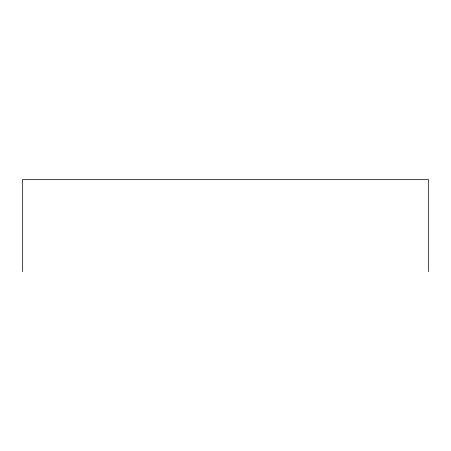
<?xml version="1.0" encoding="UTF-8"?>
<svg xmlns="http://www.w3.org/2000/svg" width="451" height="451" viewBox="0 0 451 451"><rect width="100%" height="100%" fill="white"/><g stroke="black" fill="none" stroke-linecap="round" stroke-linejoin="round"><path stroke-width="0.68" d="M428.45 271.541L428.45 179.459L22.55 179.459L22.55 271.541"/></g></svg>
